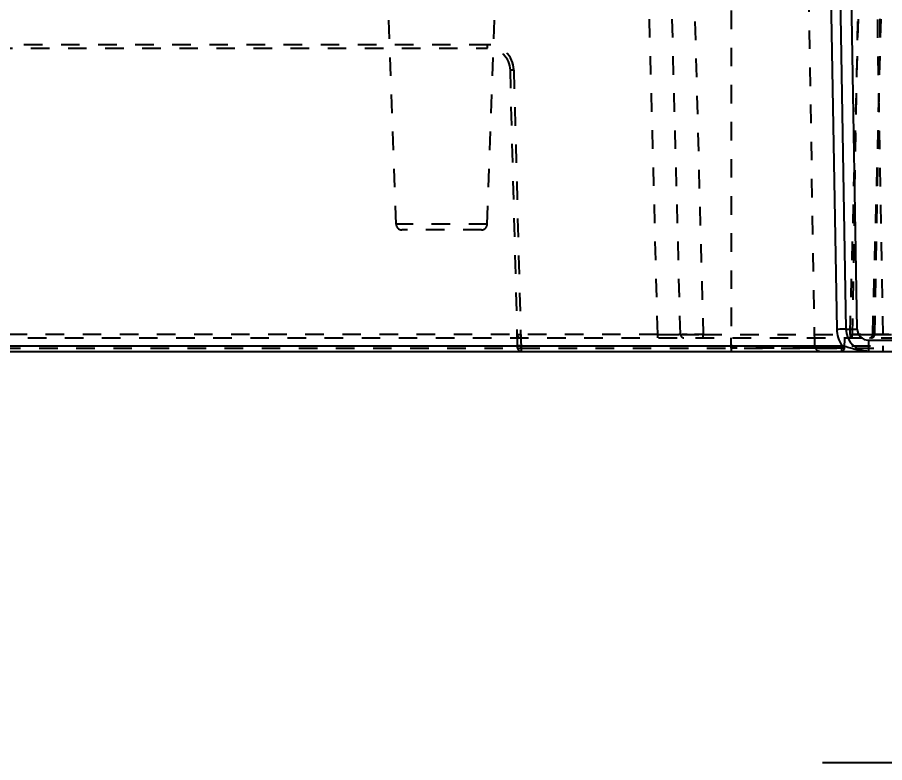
# Model space of a CAD drawing. Header units: millimetres. Extents: x -1265 to 1982, y -12197 to 1934.
# Drawn here: x 87.3 to 163.7, y -406.3 to -340.7 of the extents above; entities that cross this region are included whole.
import ezdxf

# ---------------------------------------------------------------- set-up
doc = ezdxf.new("R2010")
doc.units = ezdxf.units.MM
doc.header["$LTSCALE"] = 16.335
doc.header["$PDMODE"] = 3
doc.header["$PDSIZE"] = 0.3125
doc.linetypes.add('HIDDEN', pattern=[0.2, 0.1, -0.1])
doc.layers.get('0').update_dxf_attribs({"linetype": 'CONTINUOUS'})
doc.layers.get('Defpoints').update_dxf_attribs({"linetype": 'CONTINUOUS'})
doc.layers.add('DEFAULT_2', color=8, linetype='HIDDEN')
doc.styles.get("Standard").update_dxf_attribs({"font": 'txt', "width": 0.8})
doc.dimstyles.new('11', dxfattribs={"dimtxt": 8, "dimasz": 8, "dimexe": 0, "dimexo": 0, "dimgap": 0, "dimtad": 0, "dimdsep": 46, "dimtxsty": 'Standard', "dimcen": 0, "dimclrd": 4, "dimclre": 4, "dimclrt": 6, "dimazin": 0, "dimtp": 0.01, "dimtm": 0.01, "dimtfac": 1, "dimtofl": 0, "dimtmove": 0, "dimatfit": 3, "dimfxl": 0, "dimtolj": 1, "dimarcsym": 0})

# ---------------------------------------------------------------- blocks, each defined once
blk = doc.blocks.new('*D378')
at = {"color": 4, "lineweight": -2}
for p, q in [((158.225, -286.302), (209.296, -286.302)), ((209.296, -294.302), (209.296, -378.459)), ((209.296, -398.302), (209.296, -392.326)), ((158.225, -406.302), (209.296, -406.302))]:
    blk.add_line(p, q, dxfattribs=at)
at = {"color": 4}
for points in [[(207.963, -294.302), (210.63, -294.302), (209.296, -286.302)], [(207.963, -398.302), (210.63, -398.302), (209.296, -406.302)]]:
    blk.add_solid(points, dxfattribs=at)
at = {"layer": 'Defpoints', "color": 0}
for p in [(158.225, -286.302), (158.225, -406.302), (209.296, -406.302)]:
    blk.add_point(p, dxfattribs=at)
at = {"color": 6, "insert": (209.296, -385.393), "char_height": 8, "attachment_point": 5, "rotation": 90}
blk.add_mtext('\\A1;120', dxfattribs=at)

msp = doc.modelspace()

# ---------------------------------------------------------------- linework, layer by layer
at = {"color": 7, "linetype": 'Continuous'}
for p, q in [((158.927, -291.102), (160.272, -368.137)), ((161.272, -368.137), (159.927, -291.102)), ((158.162, -293.067), (159.472, -368.137)), ((75.824, -369.611), (159.922, -369.611)), ((159.922, -370.102), (159.922, -369.611)), ((162.272, -369.12), (213.583, -369.12)), ((162.272, -369.12), (162.272, -370.102)), ((-116.453, -370.102), (297.807, -370.102))]:
    msp.add_line(p, q, dxfattribs=at)
for centre, radius, start, end in [((162.274, -368.087), 2.803, 181.01452, 212.92918), ((162.272, -368.102), 2, 181, 270), ((162.272, -368.12), 1, 181, 270), ((158.147, -376.973), 7.573, 75.46446, 76.44408)]:
    msp.add_arc(centre, radius, start, end, dxfattribs=at)
for points, knots in [([(159.472, -368.137), (159.571, -368.135), (159.717, -368.133), (159.906, -368.132), (160.029, -368.131), (160.129, -368.132), (160.197, -368.132), (160.235, -368.134), (160.255, -368.134), (160.264, -368.136), (160.272, -368.136), (160.272, -368.137)], [0, 0, 0, 0, 0.370113, 0.548888, 0.706759, 0.833087, 0.924809, 0.957331, 0.980771, 0.995001, 1, 1, 1, 1]), ([(160.272, -368.137), (160.272, -368.139), (160.282, -368.138), (160.293, -368.141), (160.318, -368.141), (160.366, -368.143), (160.45, -368.144), (160.575, -368.145), (160.73, -368.144), (160.965, -368.142), (161.148, -368.139), (161.272, -368.137)], [0, 0, 0, 0, 0.004999, 0.019229, 0.042669, 0.075191, 0.166913, 0.293241, 0.451112, 0.629887, 1, 1, 1, 1]), ([(162.272, -370.102), (161.878, -370.102), (161.122, -369.964), (160.401, -369.734), (160.047, -369.642)], [0, 0, 0, 0, 0.5184, 1, 1, 1, 1])]:
    msp.add_open_spline(points, degree=3, knots=knots, dxfattribs=at)
at = {"layer": 'DEFAULT_2', "color": 8, "linetype": 'HIDDEN'}
for p, q in [((150.177, -291.102), (150.177, -370.102)), ((128.694, -358.92), (131.029, -292.067)), ((143.707, -368.607), (141.703, -292.085)), ((145.707, -368.61), (143.703, -292.076)), ((145.702, -292.076), (147.706, -368.61)), ((157.548, -369.611), (156.191, -291.888)), ((160.648, -368.61), (162.652, -292.076)), ((162.161, -292.076), (160.825, -368.61)), ((162.19, -291.888), (163.547, -369.611)), ((162.648, -368.61), (164.652, -292.076)), ((162.824, -368.607), (164.16, -292.085)), ((120.66, -358.92), (118.385, -293.767)), ((128.729, -343.107), (-81.375, -343.107)), ((-81.375, -343.402), (128.729, -343.402)), ((128.729, -343.402), (128.729, -343.107)), ((131.369, -369.81), (130.728, -345.35)), ((131.028, -345.347), (131.669, -369.807)), ((128.694, -358.92), (120.66, -358.92)), ((128.194, -359.402), (121.16, -359.402)), ((-114.323, -368.902), (295.677, -368.902)), ((143.707, -368.607), (76.562, -368.607)), ((131.637, -368.607), (131.637, -368.902)), ((143.707, -368.902), (143.707, -368.607)), ((147.706, -368.61), (160.825, -368.61)), ((147.706, -368.902), (147.706, -368.61)), ((150.163, -369.807), (150.179, -368.902)), ((160.161, -369.807), (160.177, -368.902)), ((160.648, -368.61), (160.648, -368.902)), ((160.825, -368.902), (160.825, -368.61)), ((131.663, -369.611), (131.669, -370.102)), ((212.308, -369.611), (163.547, -369.611)), ((163.547, -370.102), (163.547, -369.611)), ((66.364, -369.807), (295.693, -369.807)), ((131.669, -369.807), (131.669, -370.102)), ((157.233, -369.81), (150.163, -369.807)), ((158.822, -369.809), (157.233, -369.81)), ((159.821, -369.809), (158.822, -369.809)), ((160.161, -369.807), (159.821, -369.809))]:
    msp.add_line(p, q, dxfattribs=at)
for centre, radius, start, end in [((128.729, -345.408), 2.3, 1.4994, 89.99413), ((128.729, -345.402), 2, 1.5, 90), ((121.16, -358.902), 0.5, 182, 270), ((128.194, -358.902), 0.5, 270, 358), ((131.637, -368.602), 0.3, 181.5, 270), ((131.243, -353.781), 14.832, 270.94342, 271.52141), ((145.917, 160.376), 528.988, 269.76065, 269.91384), ((145.335, -260.682), 107.93, 269.8863, 270.1153), ((146.007, -368.602), 0.3, 181.49998, 269.99927), ((146.217, -61.576), 307.037, 270.01399, 270.13502), ((161.912, -99.794), 268.817, 269.93128, 270.06952), ((162.208, -292.003), 76.609, 270.02289, 270.33429), ((162.348, -368.602), 0.3, 270.00073, 358.50002), ((162.524, -368.602), 0.3, 270.00376, 359.00502), ((158.047, -369.602), 0.5, 180.99072, 270.00095), ((131.669, -369.802), 0.3, 181.5, 270), ((131.275, -354.981), 14.832, 270.94342, 271.52141), ((159.861, -369.802), 0.3, 270.0024, 359.00003)]:
    msp.add_arc(centre, radius, start, end, dxfattribs=at)
msp.add_open_spline([(131.028, -345.347), (131.02, -345.051), (130.953, -344.751), (130.833, -344.479)], degree=3, dxfattribs=at)
for points, knots in [([(131.028, -345.347), (130.991, -345.348), (130.921, -345.35), (130.836, -345.352), (130.782, -345.351), (130.753, -345.352), (130.74, -345.349), (130.728, -345.352), (130.728, -345.35)], [0, 0, 0, 0, 0.370155, 0.706826, 0.833162, 0.924888, 0.980849, 1, 1, 1, 1]), ([(131.337, -368.61), (131.337, -368.613), (131.359, -368.608), (131.381, -368.614), (131.431, -368.61), (131.467, -368.611), (131.488, -368.611)], [0, 0, 0, 0, 0.069187, 0.268517, 0.58599, 1, 1, 1, 1]), ([(143.707, -368.607), (143.837, -368.608), (144.092, -368.609), (144.462, -368.61), (144.804, -368.611), (145.102, -368.611), (145.319, -368.612), (145.463, -368.612), (145.546, -368.611), (145.613, -368.612), (145.656, -368.61), (145.684, -368.611), (145.694, -368.609), (145.707, -368.613), (145.707, -368.61)], [0, 0, 0, 0, 0.194972, 0.382519, 0.555586, 0.707122, 0.830745, 0.880897, 0.922773, 0.955997, 0.980193, 0.988788, 0.994985, 1, 1, 1, 1]), ([(145.707, -368.61), (145.707, -368.613), (145.694, -368.609), (145.684, -368.611), (145.656, -368.61), (145.613, -368.612), (145.575, -368.611), (145.553, -368.611)], [0, 0, 0, 0, 0.064939, 0.145182, 0.256475, 0.569783, 1, 1, 1, 1]), ([(145.707, -368.61), (145.707, -368.613), (145.727, -368.607), (145.749, -368.614), (145.8, -368.611), (145.864, -368.613), (145.949, -368.613), (146.093, -368.613), (146.311, -368.613), (146.61, -368.613), (146.951, -368.612), (147.321, -368.611), (147.576, -368.611), (147.706, -368.61)], [0, 0, 0, 0, 0.004865, 0.019295, 0.043116, 0.076147, 0.118146, 0.168633, 0.292908, 0.444373, 0.617327, 0.805319, 1, 1, 1, 1]), ([(146.292, -368.613), (146.248, -368.613), (146.104, -368.613), (145.96, -368.613), (145.859, -368.612)], [0, 0, 0, 0, 0.303741, 1, 1, 1, 1]), ([(147.706, -368.61), (147.641, -368.61), (147.386, -368.611), (147.131, -368.612), (146.941, -368.612)], [0, 0, 0, 0, 0.255116, 1, 1, 1, 1]), ([(160.648, -368.61), (160.778, -368.611), (161.033, -368.611), (161.403, -368.612), (161.745, -368.613), (162.044, -368.613), (162.261, -368.613), (162.406, -368.613), (162.49, -368.613), (162.554, -368.611), (162.606, -368.614), (162.627, -368.607), (162.648, -368.613), (162.648, -368.61)], [0, 0, 0, 0, 0.194681, 0.382673, 0.555627, 0.707092, 0.831367, 0.881854, 0.923853, 0.956884, 0.980705, 0.995135, 1, 1, 1, 1]), ([(161.59, -368.611), (161.528, -368.611), (161.273, -368.611), (161.018, -368.611), (160.825, -368.61)], [0, 0, 0, 0, 0.242001, 1, 1, 1, 1]), ([(162.648, -368.61), (162.647, -368.613), (162.66, -368.609), (162.671, -368.611), (162.698, -368.61), (162.741, -368.612), (162.808, -368.611), (162.891, -368.612), (163.035, -368.612), (163.252, -368.611), (163.551, -368.611), (163.892, -368.61), (164.262, -368.609), (164.517, -368.608), (164.647, -368.607)], [0, 0, 0, 0, 0.005015, 0.011212, 0.019807, 0.044003, 0.077227, 0.119103, 0.169255, 0.292878, 0.444414, 0.617481, 0.805028, 1, 1, 1, 1]), ([(162.824, -368.607), (162.824, -368.611), (162.811, -368.606), (162.799, -368.609), (162.769, -368.608), (162.722, -368.61), (162.679, -368.61), (162.655, -368.61)], [0, 0, 0, 0, 0.063902, 0.143144, 0.253516, 0.566392, 1, 1, 1, 1]), ([(163.41, -368.61), (163.328, -368.61), (163.212, -368.609), (163.068, -368.609), (162.985, -368.609), (162.918, -368.609), (162.875, -368.608), (162.848, -368.609), (162.837, -368.606), (162.824, -368.611), (162.824, -368.607)], [0, 0, 0, 0, 0.422102, 0.593335, 0.736312, 0.849749, 0.932362, 0.961709, 0.98287, 1, 1, 1, 1]), ([(164.059, -368.609), (164, -368.609), (163.784, -368.609), (163.567, -368.61), (163.41, -368.61)], [0, 0, 0, 0, 0.27353, 1, 1, 1, 1]), ([(131.663, -369.611), (131.626, -369.612), (131.556, -369.613), (131.472, -369.615), (131.418, -369.615), (131.388, -369.616), (131.375, -369.613), (131.364, -369.615), (131.364, -369.614)], [0, 0, 0, 0, 0.370156, 0.706826, 0.83316, 0.924887, 0.980849, 1, 1, 1, 1]), ([(157.548, -369.611), (157.548, -369.613), (157.563, -369.608), (157.579, -369.614), (157.618, -369.611), (157.667, -369.613), (157.732, -369.613), (157.846, -369.613), (158.022, -369.614), (158.273, -369.614), (158.575, -369.614), (158.924, -369.614), (159.476, -369.615), (160.256, -369.614), (161.28, -369.614), (162.391, -369.612), (163.157, -369.611), (163.547, -369.611)], [0, 0, 0, 0, 0.001214, 0.004837, 0.010852, 0.019241, 0.029984, 0.043063, 0.076131, 0.118095, 0.168529, 0.226996, 0.29292, 0.444413, 0.617271, 0.805074, 1, 1, 1, 1]), ([(131.369, -369.81), (131.369, -369.813), (131.39, -369.808), (131.412, -369.814), (131.463, -369.81), (131.498, -369.811), (131.519, -369.811)], [0, 0, 0, 0, 0.069187, 0.268517, 0.58599, 1, 1, 1, 1])]:
    msp.add_open_spline(points, degree=3, knots=knots, dxfattribs=at)

# ---------------------------------------------------------------- dimensions: what is measured, and where the dimension line sits
dim = msp.add_linear_dim(base=(209.296, -406.302), p1=(158.225, -286.302), p2=(158.225, -406.302), angle=90, dimstyle='11', override={"dimfxl": 1.25, "dimarcsym": 1})
dim.commit()
dim.dimension.update_dxf_attribs({"geometry": '*D378', "text_midpoint": (209.296, -385.393), "dimtype": 160})

doc.saveas('drawing.dxf')
